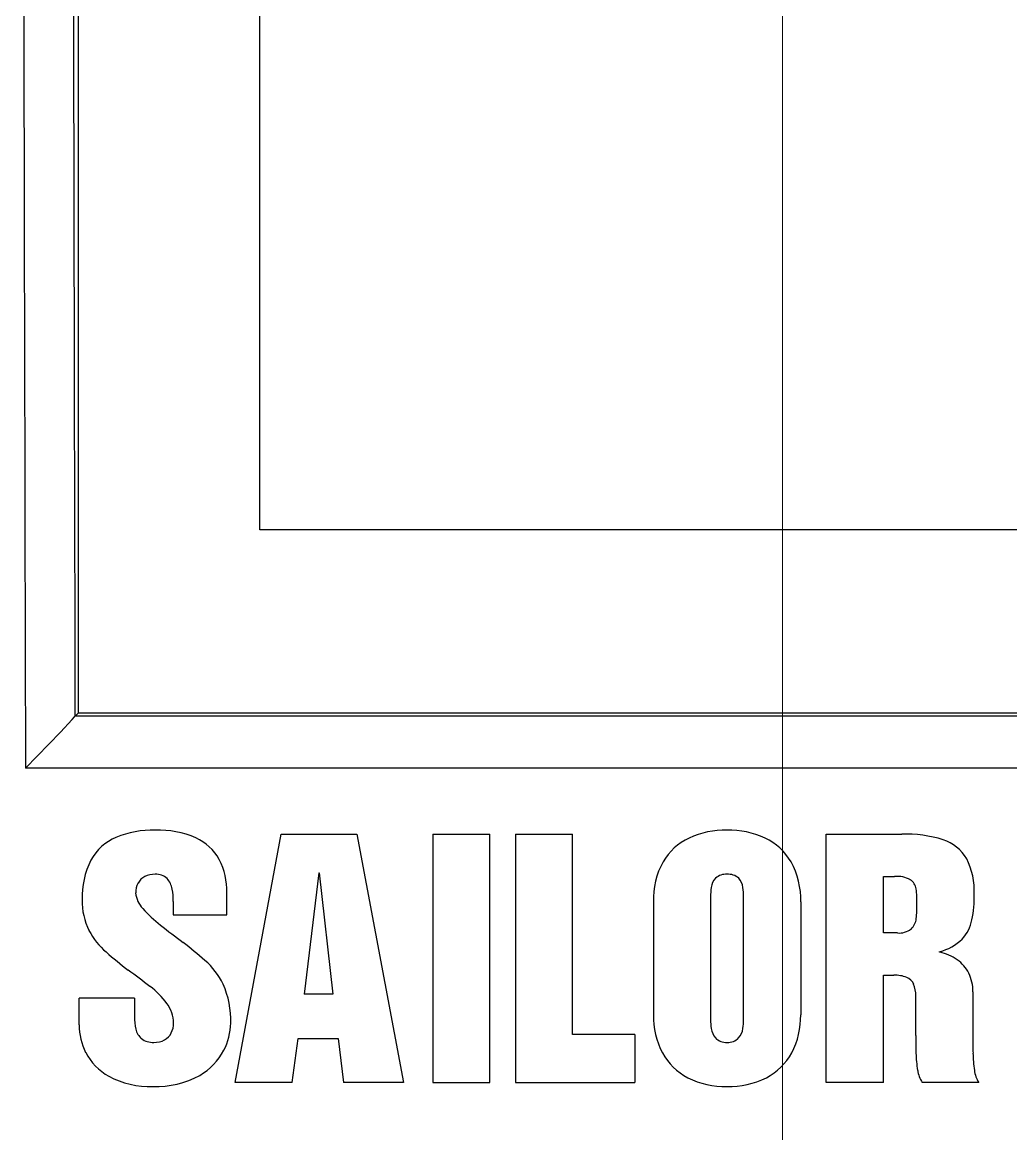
# Model space of a CAD drawing. Header units: millimetres. Extents: x -35117 to 70520, y -28859 to 27816.
# Drawn here: x -9141.71 to -9121.81, y -6911.48 to -6889.09 of the extents above; entities that cross this region are included whole.
import ezdxf

# ---------------------------------------------------------------- set-up
doc = ezdxf.new("R2010")
doc.units = ezdxf.units.MM
doc.layers.add('EQUIPMENT_31_22_34_otd', color=54, linetype='Continuous')
doc.layers.add('Hull', color=1, linetype='Continuous', lineweight=40)

# ---------------------------------------------------------------- blocks, each defined once
blk = doc.blocks.new('control panel')
at = {"color": 2}
for p, q in [((734.0026, 170.5376), (734.0026, 160.3758)), ((734.3685, 160.7448), (734.3685, 170.0388)), ((749.7585, 160.7448), (734.3685, 160.7448)), ((750.1304, 160.3698), (733.9966, 160.3698)), ((750.1245, 160.3758), (734.0026, 160.3758)), ((750.2303, 160.265), (733.8967, 160.265))]:
    blk.add_line(p, q, dxfattribs=at)
at = {"color": 2, "ltscale": 5.8e-05}
blk.add_line((733.9966, 160.3698), (733.9963, 160.3695), dxfattribs=at)
at = {"color": 2, "ltscale": 0.001056}
blk.add_line((733.9966, 160.3698), (734.0026, 160.3758), dxfattribs=at)
at = {"color": 2, "ltscale": 0.063563}
blk.add_line((734.3188, 159.6318), (734.4114, 160.1318), dxfattribs=at)
at = {"color": 2, "ltscale": 0.019086}
blk.add_line((734.4114, 160.1318), (734.5641, 160.1318), dxfattribs=at)
at = {"color": 2, "ltscale": 0.063592}
blk.add_line((734.5641, 160.1318), (734.658, 159.6318), dxfattribs=at)
at = {"color": 2, "ltscale": 0.014393}
for p, q in [((734.7168, 160.1318), (734.8319, 160.1318)), ((734.8832, 160.1318), (734.9984, 160.1318)), ((734.4339, 159.6318), (734.3188, 159.6318)), ((734.7168, 159.6318), (734.8319, 159.6318)), ((735.6242, 159.6318), (735.509, 159.6318))]:
    blk.add_line(p, q, dxfattribs=at)
at = {"color": 2, "ltscale": 0.0625}
for p, q in [((734.7168, 160.1318), (734.7168, 159.6318)), ((734.8319, 159.6318), (734.8319, 160.1318)), ((734.8832, 160.1318), (734.8832, 159.6318)), ((735.509, 159.6318), (735.509, 160.1318))]:
    blk.add_line(p, q, dxfattribs=at)
at = {"color": 2, "ltscale": 0.050454}
blk.add_line((734.9984, 159.7281), (734.9984, 160.1318), dxfattribs=at)
at = {"color": 2, "ltscale": 0.019008}
blk.add_line((735.509, 160.1318), (735.6611, 160.1318), dxfattribs=at)
at = {"color": 2, "ltscale": 0.030805}
blk.add_line((734.4871, 160.0542), (734.4577, 159.8095), dxfattribs=at)
at = {"color": 2, "ltscale": 0.000156}
for p, q in [((734.4871, 160.0542), (734.4884, 160.0542)), ((735.7374, 159.894), (735.7374, 159.8952))]:
    blk.add_line(p, q, dxfattribs=at)
at = {"color": 2, "ltscale": 0.030769}
blk.add_line((734.4884, 160.0542), (734.5153, 159.8095), dxfattribs=at)
at = {"color": 2, "ltscale": 0.014237}
for p, q in [((735.6242, 159.9328), (735.6242, 160.0467)), ((735.8163, 159.6318), (735.7024, 159.6318))]:
    blk.add_line(p, q, dxfattribs=at)
at = {"color": 2, "ltscale": 0.002816}
blk.add_line((735.6242, 160.0467), (735.6467, 160.0467), dxfattribs=at)
at = {"color": 2, "ltscale": 0.005632}
blk.add_line((734.3019, 159.9691), (734.3019, 160.0141), dxfattribs=at)
at = {"color": 2, "ltscale": 0.030898}
for p, q in [((735.2762, 160.0054), (735.2762, 159.7582)), ((735.3426, 159.7582), (735.3426, 160.0054))]:
    blk.add_line(p, q, dxfattribs=at)
at = {"color": 2, "ltscale": 0.003363}
blk.add_line((734.1943, 159.996), (734.1943, 159.9691), dxfattribs=at)
at = {"color": 2, "ltscale": 0.028395}
for p, q in [((735.1611, 159.9953), (735.1611, 159.7682)), ((735.4577, 159.9953), (735.4577, 159.7682))]:
    blk.add_line(p, q, dxfattribs=at)
at = {"color": 2, "ltscale": 0.013454}
blk.add_line((734.1943, 159.9691), (734.3019, 159.9691), dxfattribs=at)
at = {"color": 2, "ltscale": 0.00352}
blk.add_line((735.6523, 159.9328), (735.6242, 159.9328), dxfattribs=at)
at = {"color": 2, "ltscale": 0.026987}
blk.add_line((735.6242, 159.6318), (735.6242, 159.8477), dxfattribs=at)
at = {"color": 2, "ltscale": 0.00266}
blk.add_line((735.6242, 159.8477), (735.6455, 159.8477), dxfattribs=at)
at = {"color": 2, "ltscale": 0.013924}
blk.add_line((734.116, 159.8013), (734.0047, 159.8013), dxfattribs=at)
at = {"color": 2, "ltscale": 0.006727}
blk.add_line((734.0047, 159.7475), (734.0047, 159.8013), dxfattribs=at)
at = {"color": 2, "ltscale": 0.004615}
blk.add_line((734.116, 159.8013), (734.116, 159.7644), dxfattribs=at)
at = {"color": 2, "ltscale": 0.007197}
blk.add_line((734.5153, 159.8095), (734.4577, 159.8095), dxfattribs=at)
at = {"color": 2, "ltscale": 0.010012}
blk.add_line((735.6893, 159.7263), (735.6893, 159.8064), dxfattribs=at)
at = {"color": 2, "ltscale": 0.011029}
blk.add_line((735.8044, 159.8145), (735.8044, 159.7263), dxfattribs=at)
at = {"color": 2, "ltscale": 0.011207}
blk.add_line((734.4339, 159.6318), (734.4458, 159.7206), dxfattribs=at)
at = {"color": 2, "ltscale": 0.010091}
blk.add_line((734.4458, 159.7206), (734.5266, 159.7206), dxfattribs=at)
at = {"color": 2, "ltscale": 0.011187}
blk.add_line((734.5266, 159.7206), (734.5372, 159.6318), dxfattribs=at)
at = {"color": 2, "ltscale": 0.015645}
blk.add_line((735.1236, 159.7281), (734.9984, 159.7281), dxfattribs=at)
at = {"color": 2, "ltscale": 0.012046}
blk.add_line((735.1236, 159.7281), (735.1236, 159.6318), dxfattribs=at)
at = {"color": 2, "ltscale": 0.015097}
blk.add_line((734.658, 159.6318), (734.5372, 159.6318), dxfattribs=at)
at = {"color": 2, "ltscale": 0.030038}
blk.add_line((734.8832, 159.6318), (735.1236, 159.6318), dxfattribs=at)
at = {"color": 2}
blk.add_lwpolyline([(733.8967, 160.265), (733.9674, 160.3373), (733.9908, 160.3625), (733.9953, 160.368), (733.9963, 160.3695)], dxfattribs=at)
for centre, radius, start, end in [((2642.6022, 165.2673), 1908.712, 179.830398, 180.150164), ((2638.9005, 165.2673), 1904.9104, 179.830234, 180.147322), ((734.1523, 159.9481), 0.1918, 88.3196, 112.4911), ((734.1642, 159.949), 0.191, 66.6791, 91.8581), ((735.3058, 159.9637), 0.1762, 88.8334, 114.4658), ((735.313, 159.9637), 0.1762, 65.5341, 91.1665), ((734.1211, 160.0283), 0.1058, 113.4596, 150.9303), ((734.198, 160.032), 0.1014, 28.8603, 65.686), ((735.2834, 160.0163), 0.119, 115.1139, 149.8043), ((735.3354, 160.0163), 0.119, 30.196, 64.8864), ((735.6701, 159.8841), 0.2479, 72.5172, 92.0704), ((735.7183, 160.0394), 0.0852, 30.2796, 72.0941), ((734.1735, 160.0057), 0.1627, 152.9558, 182.1168), ((734.1641, 160.0181), 0.1379, 358.325, 27.0857), ((735.3198, 160), 0.1588, 151.3326, 181.687), ((735.299, 160), 0.1588, 358.3127, 28.6668), ((735.6641, 160.0182), 0.143, 357.0955, 26.6387), ((734.1513, 160.0178), 0.032, 116.6482, 150.6455), ((734.1569, 160.0051), 0.046, 88.7193, 115.8567), ((734.1598, 160.019), 0.0321, 46.6329, 93.2577), ((735.3072, 160.0197), 0.0315, 85.9923, 132.2372), ((735.3116, 160.0197), 0.0315, 47.7624, 94.0072), ((735.6512, 159.9877), 0.0591, 62.5452, 94.3187), ((734.159, 160.0144), 0.0404, 151.7764, 181.2762), ((734.1513, 160.0144), 0.0414, 9.6835, 42.4291), ((735.3848, 160.0082), 0.1086, 171.2459, 181.4902), ((735.3107, 160.0202), 0.0336, 137.2797, 172.2431), ((735.3081, 160.0202), 0.0336, 7.7588, 42.7217), ((735.234, 160.0082), 0.1086, 358.5097, 8.7541), ((735.6634, 160.0178), 0.0269, 7.7453, 56.1632), ((734.1702, 160.0182), 0.0519, 185.2222, 224.0863), ((734.0716, 159.9982), 0.1227, 358.9374, 10.8655), ((735.5327, 159.9977), 0.1591, 357.8097, 8.5901), ((735.5712, 160.0047), 0.2358, 348.8313, 1.5357), ((734.1445, 159.9965), 0.1336, 178.6164, 206.2335), ((734.3221, 160.1481), 0.2517, 221.2689, 232.4183), ((735.5033, 159.986), 0.1885, 352.6616, 1.7126), ((735.6563, 159.9653), 0.0342, 314.0773, 354.2089), ((735.7253, 159.9744), 0.0787, 316.7954, 348.7302), ((734.1588, 160.0095), 0.1523, 208.2177, 229.0107), ((735.1937, 161.2509), 1.6573, 231.7914, 233.7747), ((735.6557, 159.9733), 0.0406, 265.3129, 306.9323), ((731.9471, 157.1514), 3.5738, 49.7112, 50.6243), ((735.7114, 159.9949), 0.1031, 284.6191, 313.7585), ((734.8151, 160.7646), 1.1527, 229.0096, 231.8845), ((735.7207, 159.8045), 0.091, 54.9966, 79.3856), ((734.159, 159.7633), 0.1512, 26.1235, 49.0482), ((735.7303, 159.8192), 0.0734, 26.4542, 54.5954), ((733.4476, 158.9263), 1.1391, 52.0931, 54.8469), ((735.6481, 159.7843), 0.0634, 68.6092, 92.4323), ((735.721, 159.8156), 0.0834, 359.2496, 25.8167), ((734.0421, 159.6867), 0.174, 36.8297, 52.7018), ((734.1302, 159.7569), 0.1799, 358.1972, 23.9223), ((735.6608, 159.8187), 0.0268, 24.624, 66.9281), ((735.6338, 159.8087), 0.0555, 357.5408, 22.3735), ((734.1268, 159.7502), 0.0681, 0.8969, 36.773), ((734.2129, 159.7623), 0.0969, 178.7564, 193.9339), ((735.3189, 159.7648), 0.1578, 178.7592, 207.7738), ((735.3742, 159.7561), 0.0979, 178.7816, 189.1657), ((735.2447, 159.7561), 0.0979, 350.8342, 1.2185), ((735.2999, 159.7648), 0.1578, 332.2267, 1.2412), ((734.1268, 159.7478), 0.1222, 180.1114, 206.9855), ((734.1542, 159.7473), 0.0363, 193.2162, 228.8558), ((734.1525, 159.7506), 0.0424, 333.2304, 0.918), ((734.1894, 159.7529), 0.1206, 332.2543, 359.2153), ((735.3147, 159.7458), 0.0376, 188.1065, 220.4211), ((735.3041, 159.7458), 0.0376, 319.5775, 351.8917), ((734.1528, 159.7498), 0.0373, 232.9506, 273.0977), ((734.156, 159.7572), 0.0448, 268.5698, 297.9105), ((734.1607, 159.7469), 0.0334, 298.9981, 332.5593), ((735.3075, 159.7425), 0.0301, 224.5468, 273.6085), ((735.3113, 159.7425), 0.0301, 266.3921, 315.4536), ((736.5868, 159.7207), 0.8976, 179.6458, 181.9202), ((737.2322, 159.7149), 1.4278, 179.5459, 180.9754), ((734.1209, 159.7452), 0.1157, 207.1741, 240.7465), ((734.1848, 159.7548), 0.1255, 299.9709, 332.487), ((735.2868, 159.7503), 0.1227, 208.7927, 242.6274), ((735.3321, 159.7503), 0.1227, 297.3722, 331.207), ((735.9344, 159.6974), 0.2448, 181.5755, 189.7), ((736.0531, 159.6935), 0.2486, 180.6523, 188.6403), ((734.1475, 159.8012), 0.1776, 242.0754, 271.9485), ((734.1596, 159.8067), 0.1832, 268.1181, 298.6873), ((735.7492, 159.6635), 0.0565, 187.469, 214.109), ((735.8614, 159.6621), 0.0543, 186.3099, 213.9268), ((735.3057, 159.7924), 0.1688, 243.4728, 271.2457), ((735.3131, 159.7924), 0.1688, 268.7544, 296.5273)]:
    blk.add_arc(centre, radius, start, end, dxfattribs=at)

msp = doc.modelspace()

# ---------------------------------------------------------------- linework, layer by layer
at = {"layer": 'Hull', "color": 86, "linetype": 'Continuous', "lineweight": 20}
msp.add_lwpolyline([(-9106.405, -7711.274), (-9106.405, -6681.576), (-9126.406, -6705.412), (-9126.406, -7687.439), (-9106.405, -7711.274)], dxfattribs=at)

# ---------------------------------------------------------------- block references
at = {"layer": 'EQUIPMENT_31_22_34_otd', "linetype": 'Continuous', "lineweight": 35, "xscale": 10, "yscale": 10, "zscale": 10}
msp.add_blockref('control panel', (-16480.613, -8506.765), dxfattribs=at)

doc.saveas('drawing.dxf')
